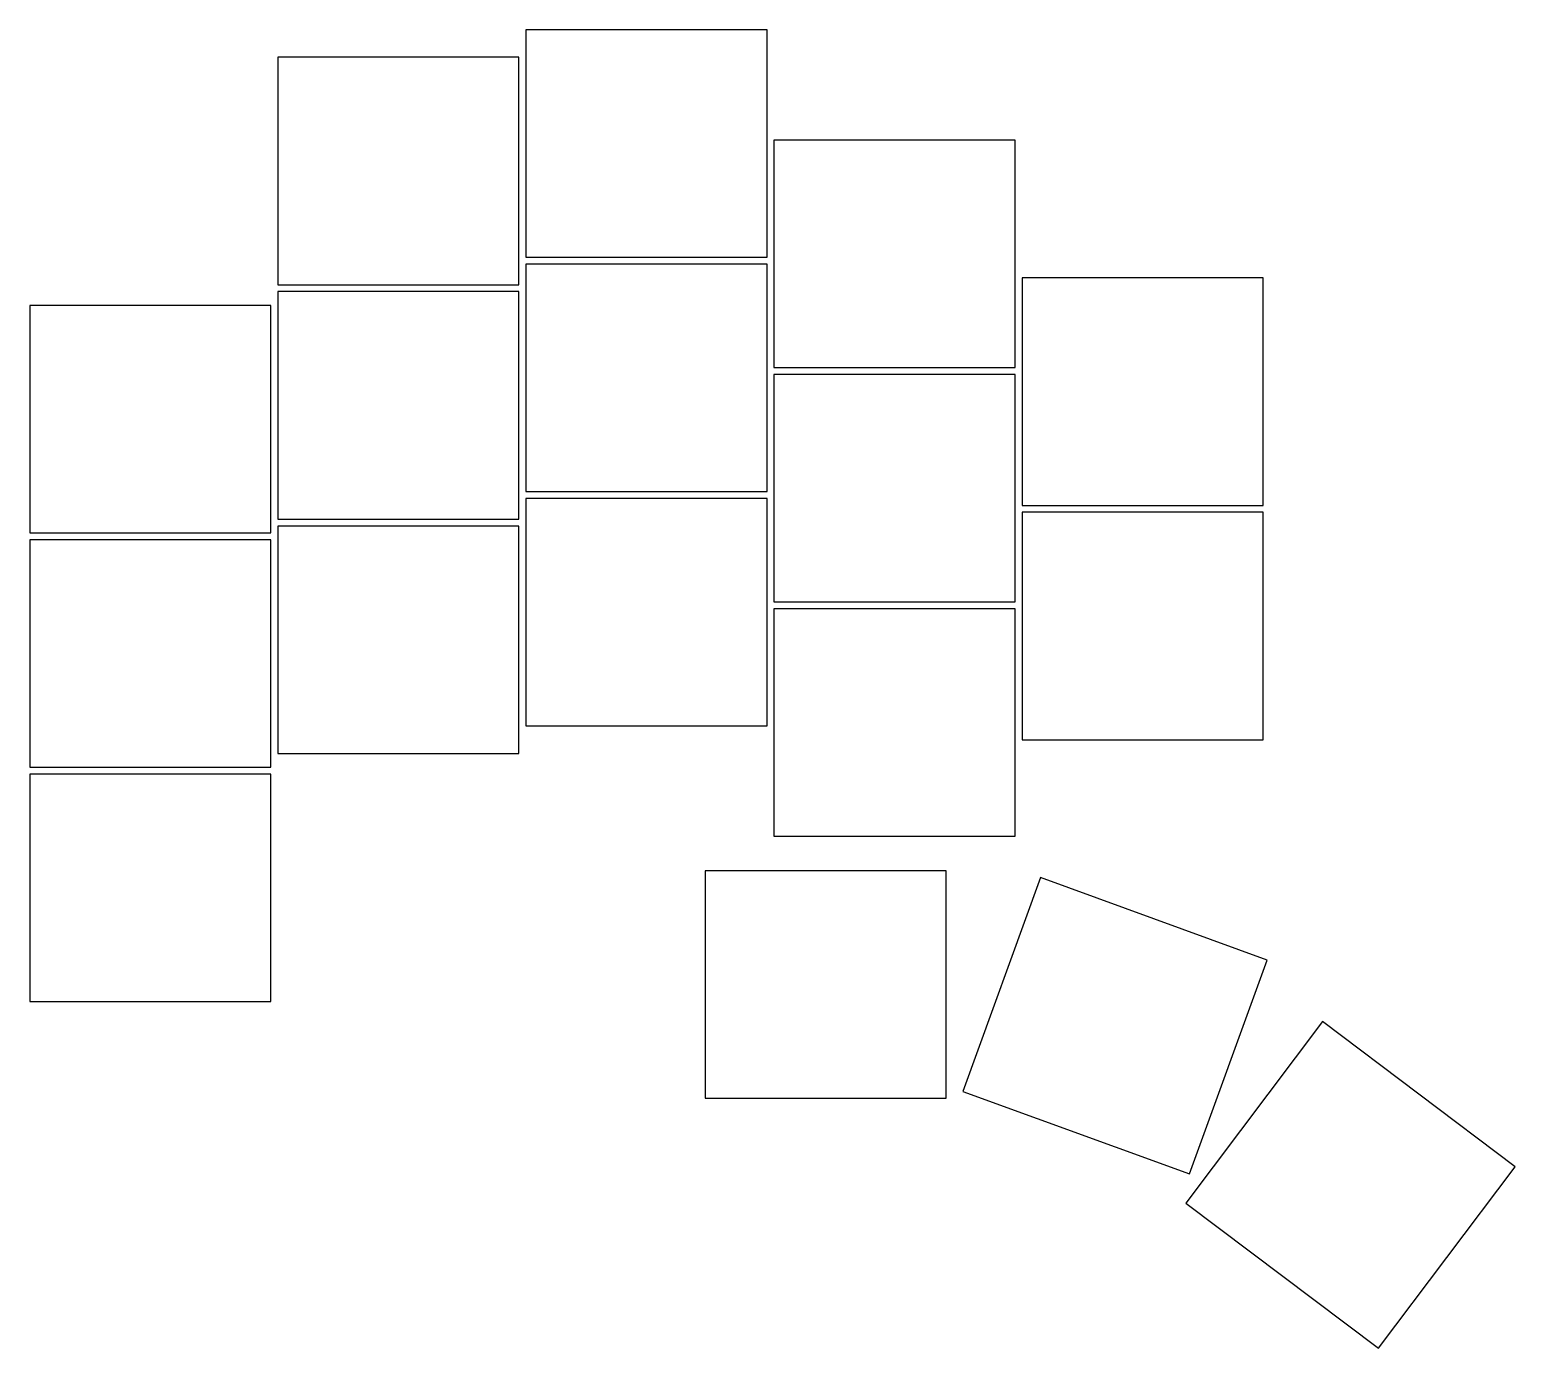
# Model space of a CAD drawing. Header units: millimetres. Extents: x -9 to 99, y -33 to 62.
import ezdxf

# ---------------------------------------------------------------- set-up
doc = ezdxf.new("R2010")
doc.units = ezdxf.units.MM

msp = doc.modelspace()

# ---------------------------------------------------------------- linework, layer by layer
for p, q in [((44.75, 62.25), (27.25, 62.25)), ((27.25, 62.25), (27.25, 45.75)), ((44.75, 45.75), (44.75, 62.25)), ((26.75, 60.25), (9.25, 60.25)), ((9.25, 60.25), (9.25, 43.75)), ((26.75, 43.75), (26.75, 60.25)), ((62.75, 54.25), (45.25, 54.25)), ((45.25, 54.25), (45.25, 37.75)), ((62.75, 37.75), (62.75, 54.25)), ((27.25, 45.75), (44.75, 45.75)), ((44.75, 45.25), (27.25, 45.25)), ((27.25, 45.25), (27.25, 28.75)), ((44.75, 28.75), (44.75, 45.25)), ((80.75, 44.25), (63.25, 44.25)), ((63.25, 44.25), (63.25, 27.75)), ((80.75, 27.75), (80.75, 44.25)), ((9.25, 43.75), (26.75, 43.75)), ((26.75, 43.25), (9.25, 43.25)), ((9.25, 43.25), (9.25, 26.75)), ((26.75, 26.75), (26.75, 43.25)), ((8.75, 42.25), (-8.75, 42.25)), ((-8.75, 42.25), (-8.75, 25.75)), ((8.75, 25.75), (8.75, 42.25)), ((45.25, 37.75), (62.75, 37.75)), ((62.75, 37.25), (45.25, 37.25)), ((45.25, 37.25), (45.25, 20.75)), ((62.75, 20.75), (62.75, 37.25)), ((27.25, 28.75), (44.75, 28.75)), ((44.75, 28.25), (27.25, 28.25)), ((27.25, 28.25), (27.25, 11.75)), ((44.75, 11.75), (44.75, 28.25)), ((63.25, 27.75), (80.75, 27.75)), ((80.75, 27.25), (63.25, 27.25)), ((63.25, 27.25), (63.25, 10.75)), ((80.75, 10.75), (80.75, 27.25)), ((9.25, 26.75), (26.75, 26.75)), ((26.75, 26.25), (9.25, 26.25)), ((9.25, 26.25), (9.25, 9.75)), ((26.75, 9.75), (26.75, 26.25)), ((-8.75, 25.75), (8.75, 25.75)), ((8.75, 25.25), (-8.75, 25.25)), ((-8.75, 25.25), (-8.75, 8.75)), ((8.75, 8.75), (8.75, 25.25)), ((45.25, 20.75), (62.75, 20.75)), ((62.75, 20.25), (45.25, 20.25)), ((45.25, 20.25), (45.25, 3.75)), ((62.75, 3.75), (62.75, 20.25)), ((27.25, 11.75), (44.75, 11.75)), ((9.25, 9.75), (26.75, 9.75)), ((63.25, 10.75), (80.75, 10.75)), ((-8.75, 8.75), (8.75, 8.75)), ((8.75, 8.25), (-8.75, 8.25)), ((-8.75, 8.25), (-8.75, -8.25)), ((8.75, -8.25), (8.75, 8.25)), ((45.25, 3.75), (62.75, 3.75)), ((57.75, 1.25), (40.25, 1.25)), ((40.25, 1.25), (40.25, -15.25)), ((57.75, -15.25), (57.75, 1.25)), ((64.6, 0.75), (58.96, -14.76)), ((81.04, -5.24), (64.6, 0.75)), ((75.4, -20.75), (81.04, -5.24)), ((-8.75, -8.25), (8.75, -8.25)), ((85.06, -9.68), (75.13, -22.86)), ((99.04, -20.22), (85.06, -9.68)), ((58.96, -14.76), (75.4, -20.75)), ((40.25, -15.25), (57.75, -15.25)), ((89.11, -33.39), (99.04, -20.22)), ((75.13, -22.86), (89.11, -33.39))]:
    msp.add_line(p, q)

doc.saveas('drawing.dxf')
